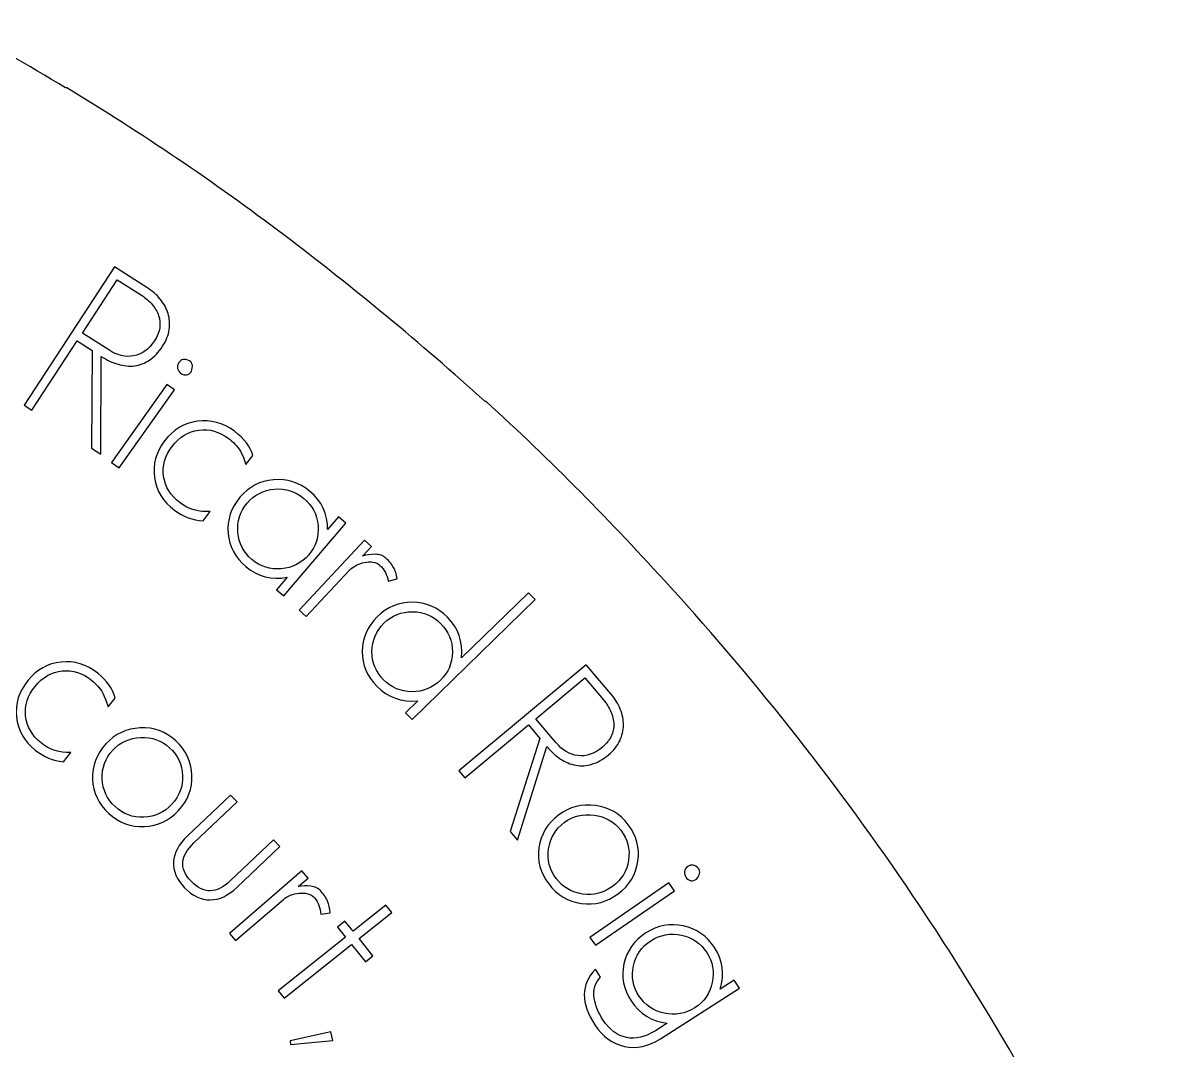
# Model space of a CAD drawing. Extents: x 17 to 567, y 64 to 412.
# Drawn here: x 486.7 to 554.5, y 331.5 to 392.5 of the extents above; entities that cross this region are included whole.
import ezdxf

# ---------------------------------------------------------------- set-up
doc = ezdxf.new("R2010")
doc.units = 0
doc.layers.add('Names', color=7, linetype='CONTINUOUS')

msp = doc.modelspace()

# ---------------------------------------------------------------- linework, layer by layer
at = {"layer": 'Names', "color": 7}
for points in [[(494.110066, 376.754734), (492.194483, 377.983039), (486.825854, 369.777261), (487.290308, 369.479446), (489.974636, 373.582325), (490.86849, 373.00918), (490.819638, 367.216377), (491.376914, 366.85925)], [(491.850736, 373.048711), (490.283359, 374.053704), (492.351088, 377.214172), (493.790563, 376.291167)], [(494.563541, 373.593027), (494.563456, 373.593027)], [(491.376914, 366.85925), (491.402878, 372.666599)], [(496.750255, 371.780616), (496.750142, 371.780455)], [(492.47473, 366.052137), (495.753475, 370.682963), (495.288909, 371.005295), (492.010164, 366.374474), (492.47473, 366.052137)], [(499.659684, 367.055408), (499.843834, 366.660659), (499.989687, 366.260549), (500.397441, 366.796676)], [(497.443929, 362.913332), (497.868194, 363.471141)], [(502.232366, 358.456803), (505.910652, 362.783501), (505.476595, 363.145141), (504.835414, 362.39095)], [(497.443788, 362.913332), (497.443929, 362.913332)], [(506.911017, 360.82371), (507.436713, 361.386862), (507.020378, 361.767732), (503.143379, 357.614573), (503.559713, 357.233674), (506.113147, 359.969017)], [(503.717588, 360.906035), (503.717588, 360.906035)], [(502.430796, 359.56242), (501.798308, 358.818462), (502.232366, 358.456803)], [(508.428131, 359.342907), (508.970873, 359.479717)], [(509.851124, 351.131494), (517.141855, 358.243104), (516.743978, 358.642872), (512.783526, 354.779679)], [(521.645162, 352.643276), (520.178538, 354.374487), (512.611906, 348.092011), (512.967534, 347.672254), (516.750808, 350.8135), (517.435169, 350.005704), (515.669643, 344.482666), (516.095742, 343.979373)], [(518.385129, 349.757994), (517.185176, 351.174437), (520.099459, 353.594139), (521.201565, 352.29325)], [(511.53108, 353.462415), (511.53108, 353.462415)], [(491.502756, 352.687402), (491.672316, 352.286562), (491.803549, 351.881691), (492.227955, 352.403461)], [(510.182396, 352.242447), (509.453247, 351.53123), (509.851124, 351.131494)], [(516.095742, 343.979373), (517.843883, 349.522903)], [(521.139335, 349.489375), (521.13973, 349.489375)], [(489.153652, 348.624025), (489.595245, 349.166928)], [(489.153764, 348.624025), (489.153652, 348.624025)], [(495.586173, 346.101447), (495.586173, 346.101447)], [(496.898168, 343.805264), (499.466306, 346.246066), (499.076416, 346.651789), (496.508278, 344.210987)], [(495.991275, 345.730189), (495.991275, 345.730189)], [(499.43814, 341.162126), (502.006249, 343.602908), (501.625955, 343.998663), (499.057817, 341.557881)], [(503.093595, 341.219556), (503.676835, 341.72111), (503.307717, 342.145614), (499.006227, 338.44681), (499.375317, 338.022303), (502.208348, 340.45838)], [(520.723058, 337.741946), (525.408229, 340.977228), (525.083673, 341.437857), (520.398474, 338.202555), (520.723058, 337.741946)], [(526.724852, 341.669494), (526.724936, 341.669384)], [(499.43814, 341.162186), (499.43814, 341.162126)], [(521.745916, 341.232899), (521.745916, 341.232899)], [(522.078317, 340.794902), (522.078317, 340.794902)], [(507.084499, 336.755026), (507.524738, 337.106156), (506.697629, 338.131703), (508.641745, 339.682365), (508.288657, 340.120173), (506.344541, 338.569489), (505.862138, 339.16767), (505.421928, 338.816532), (505.904331, 338.218351), (501.9086, 335.031258), (502.261688, 334.593469), (506.257419, 337.780565), (507.084499, 336.755026)], [(504.428421, 339.579723), (504.98042, 339.65644)], [(521.029382, 335.853227), (520.72159, 336.324499)], [(524.57652, 332.188264), (529.268718, 335.192153), (528.960644, 335.663763), (528.124505, 335.128478)], [(526.616478, 334.032648), (526.616478, 334.032648)], [(505.145746, 332.094922), (505.019536, 332.601127), (502.615256, 332.061374), (502.624288, 331.845023), (505.145746, 332.094922)], [(524.988705, 333.120966), (524.280158, 332.667362)], [(524.576407, 332.188264), (524.57652, 332.188264)]]:
    msp.add_lwpolyline(points, dxfattribs=at)
for points in [[(489.286804, 388.600275), (487.081209, 389.940535), (484.856, 391.215375), (482.582926, 392.451446)], [(489.357952, 388.600275), (489.339608, 388.611677), (489.30433, 388.588874), (489.286804, 388.600275)], [(495.919224, 384.392531), (493.769086, 385.846334), (491.580057, 387.248868), (489.357952, 388.600275)], [(508.328507, 375.049892), (504.334159, 378.346437), (500.221814, 381.485541), (495.919224, 384.392531)], [(494.906018, 376.056912), (494.684868, 376.323552), (494.419692, 376.55618), (494.110066, 376.754734)], [(493.790563, 376.291167), (494.038297, 376.132327), (494.249202, 375.95083), (494.423333, 375.746783)], [(495.370104, 375.204722), (495.281797, 375.506149), (495.126998, 375.790237), (494.906018, 376.056912)], [(494.423333, 375.746783), (494.597492, 375.542756), (494.724351, 375.325332), (494.804079, 375.094647)], [(495.434676, 374.257784), (495.480142, 374.587581), (495.458665, 374.903224), (495.370104, 375.204722)], [(494.804079, 375.094647), (494.883779, 374.863944), (494.906102, 374.621126), (494.871474, 374.366183)], [(514.176574, 369.986323), (512.261527, 371.726909), (510.325709, 373.401618), (508.328507, 375.049892)], [(494.871474, 374.366183), (494.836506, 374.111215), (494.733862, 373.853493), (494.563541, 373.593027)], [(495.043206, 373.268872), (495.258654, 373.59833), (495.38921, 373.927968), (495.434676, 374.257784)], [(494.563456, 373.593027), (494.222588, 373.072053), (493.809076, 372.771698), (493.32292, 372.691956)], [(494.26591, 372.445923), (494.54847, 372.634425), (494.807579, 372.908765), (495.043206, 373.268872)], [(491.402878, 372.666599), (491.735646, 372.453222), (492.067652, 372.297412), (492.398868, 372.199213)], [(493.32292, 372.691956), (492.836736, 372.612274), (492.345952, 372.731194), (491.850736, 373.048711)], [(496.638326, 372.410248), (496.357374, 372.538046), (496.145481, 372.501041), (496.002536, 372.299334)], [(492.398868, 372.199213), (492.730056, 372.10111), (493.053426, 372.0705), (493.368838, 372.107519)], [(493.368838, 372.107519), (493.684278, 372.144457), (493.983292, 372.257461), (494.26591, 372.445923)], [(496.002536, 372.299334), (495.930851, 372.182026), (495.90531, 372.066165), (495.92563, 371.951707)], [(495.92563, 371.951707), (495.968556, 371.821625), (496.031548, 371.727832), (496.11438, 371.670162)], [(496.750142, 371.780455), (496.864245, 372.06936), (496.826794, 372.279274), (496.638326, 372.410248)], [(496.11438, 371.670162), (496.363724, 371.497174), (496.575644, 371.533914), (496.750255, 371.780616)], [(514.247751, 369.986323), (514.234204, 369.997725), (514.189782, 369.974921), (514.176574, 369.986323)], [(525.159365, 359.00338), (521.68981, 362.820718), (518.063988, 366.515529), (514.247751, 369.986323)], [(497.106815, 368.821233), (496.319076, 368.711463), (495.670022, 368.320913), (495.159679, 367.649938)], [(499.304762, 368.228468), (498.627202, 368.733536), (497.894582, 368.931145), (497.106815, 368.821233)], [(495.601893, 367.32039), (496.028952, 367.881874), (496.558824, 368.206855), (497.191453, 368.295307)], [(497.191453, 368.295307), (497.811326, 368.381796), (498.40484, 368.213623), (498.97205, 367.790832)], [(498.97205, 367.790832), (499.222691, 367.603933), (499.451884, 367.35884), (499.659684, 367.055408)], [(500.397441, 366.796676), (500.251166, 367.317359), (499.88676, 367.794625), (499.304762, 368.228468)], [(495.159679, 367.649938), (494.649506, 366.979163), (494.44989, 366.253863), (494.560888, 365.474027)], [(495.103404, 365.549674), (495.014222, 366.175993), (495.180281, 366.766255), (495.601893, 367.32039)], [(494.560888, 365.474027), (494.672027, 364.69416), (495.066207, 364.051703), (495.743738, 363.546619)], [(496.07676, 363.984266), (495.516972, 364.40154), (495.19253, 364.923335), (495.103404, 365.549674)], [(501.623358, 365.353383), (500.830737, 365.285813), (500.167261, 364.937898), (499.63293, 364.309316)], [(503.783939, 364.663028), (503.149023, 365.192039), (502.42882, 365.422172), (501.623358, 365.353383)], [(500.056319, 363.956558), (500.483914, 364.459571), (501.029026, 364.739298), (501.691571, 364.795714)], [(501.691571, 364.795714), (502.341049, 364.850971), (502.919718, 364.667001), (503.427633, 364.243891)], [(504.835414, 362.39095), (504.832592, 363.323742), (504.482382, 364.081094), (503.783939, 364.663028)], [(497.868194, 363.471141), (497.204407, 363.417688), (496.607282, 363.588673), (496.07676, 363.984266)], [(499.63293, 364.309316), (499.098542, 363.680756), (498.865906, 362.967767), (498.934966, 362.170322)], [(499.509429, 362.228861), (499.452561, 362.884903), (499.634962, 363.460784), (500.056319, 363.956558)], [(503.427633, 364.243891), (503.928606, 363.826456), (504.207582, 363.289777), (504.264591, 362.633858)], [(495.743738, 363.546619), (496.259414, 363.162207), (496.826088, 362.951099), (497.443788, 362.913332)], [(504.264591, 362.633858), (504.321431, 361.977937), (504.139087, 361.401989), (503.717588, 360.906035)], [(498.934966, 362.170322), (499.003461, 361.385883), (499.354969, 360.729163), (499.989884, 360.200152)], [(500.345964, 360.618981), (499.845161, 361.036227), (499.566325, 361.572833), (499.509429, 362.228861)], [(502.082562, 360.067217), (501.432943, 360.01176), (500.854077, 360.195709), (500.345964, 360.618981)], [(503.717588, 360.906035), (503.290134, 360.403219), (502.745107, 360.123636), (502.082562, 360.067217)], [(506.507637, 360.260443), (506.670592, 360.347633), (506.837752, 360.409016), (507.009287, 360.444624)], [(507.650694, 360.930286), (507.38961, 360.932262), (507.143032, 360.897452), (506.911017, 360.82371)], [(507.009287, 360.444624), (507.180878, 360.48046), (507.350212, 360.487064), (507.517485, 360.465141)], [(507.517485, 360.465141), (507.684786, 360.44231), (507.825954, 360.378654), (507.941072, 360.273436)], [(508.296474, 360.693626), (508.127141, 360.848585), (507.911777, 360.927543), (507.650694, 360.930286)], [(508.748594, 360.149419), (508.6569, 360.320356), (508.50625, 360.50172), (508.296474, 360.693626)], [(499.989884, 360.200152), (500.69544, 359.612291), (501.50903, 359.399724), (502.430796, 359.56242)], [(506.113147, 359.969017), (506.213138, 360.076276), (506.344682, 360.173264), (506.507637, 360.260443)], [(507.941072, 360.273436), (508.076652, 360.14951), (508.183473, 360.008226), (508.261535, 359.849914)], [(508.261535, 359.849914), (508.339626, 359.691534), (508.39528, 359.522601), (508.428131, 359.342907)], [(508.970873, 359.479717), (508.914513, 359.755288), (508.840091, 359.978534), (508.748594, 360.149419)], [(539.565596, 340.674689), (535.205122, 347.128609), (530.381154, 353.258244), (525.159365, 359.00338)], [(509.863993, 358.083392), (509.068493, 358.090391), (508.375214, 357.803828), (507.784044, 357.227237)], [(511.950631, 357.196706), (511.367984, 357.782106), (510.672447, 358.077666), (509.863993, 358.083392)], [(507.784044, 357.227237), (507.192929, 356.650648), (506.894366, 355.962074), (506.888411, 355.161528)], [(508.172438, 356.836988), (508.645499, 357.298439), (509.214543, 357.526725), (509.879515, 357.521849)], [(509.879515, 357.521849), (510.531336, 357.516853), (511.090333, 357.280504), (511.556452, 356.812184)], [(512.783526, 354.779679), (512.869124, 355.747297), (512.59136, 356.552968), (511.950631, 357.196706)], [(507.465528, 355.167195), (507.470608, 355.825617), (507.706178, 356.382216), (508.172438, 356.836988)], [(511.556452, 356.812184), (512.015825, 356.350635), (512.243042, 355.790681), (512.238131, 355.132366)], [(506.888411, 355.161528), (506.881356, 354.374385), (507.170888, 353.688117), (507.753479, 353.102697)], [(508.147376, 353.486898), (507.687806, 353.948692), (507.460532, 354.508782), (507.465528, 355.167195)], [(512.238131, 355.132366), (512.233051, 354.474049), (511.997508, 353.917377), (511.53108, 353.462415)], [(489.024902, 354.539982), (488.237389, 354.457401), (487.578005, 354.089366), (487.046863, 353.436349)], [(491.190873, 353.871973), (490.534452, 354.400042), (489.812499, 354.622707), (489.024902, 354.539982)], [(487.475022, 353.091784), (487.919522, 353.638254), (488.458058, 353.944815), (489.090518, 354.011453)], [(489.090518, 354.011453), (489.71025, 354.076522), (490.294845, 353.887989), (490.84436, 353.446046)], [(492.227955, 352.403461), (492.10039, 352.92886), (491.754753, 353.418357), (491.190873, 353.871973)], [(487.046863, 353.436349), (486.515862, 352.783532), (486.291975, 352.065517), (486.375174, 351.282316)], [(486.917238, 351.339285), (486.85038, 351.968297), (487.036364, 352.552485), (487.475022, 353.091784)], [(490.84436, 353.446046), (491.087184, 353.250689), (491.30664, 352.99781), (491.502756, 352.687402)], [(507.753479, 353.102697), (508.413568, 352.439518), (509.223179, 352.152768), (510.182396, 352.242447)], [(509.824341, 352.777846), (509.172266, 352.782841), (508.613269, 353.018781), (508.147376, 353.486898)], [(511.53108, 353.462415), (511.058245, 353.001162), (510.489313, 352.772972), (509.824341, 352.777846)], [(521.201565, 352.29325), (521.391219, 352.069372), (521.539018, 351.834563), (521.64488, 351.58886)], [(522.198939, 351.744808), (522.066802, 352.063947), (521.882229, 352.363461), (521.645162, 352.643276)], [(521.64488, 351.58886), (521.75077, 351.34316), (521.807581, 351.098471), (521.815116, 350.854752)], [(522.389495, 350.79522), (522.394575, 351.109113), (522.330849, 351.425623), (522.198939, 351.744808)], [(486.375174, 351.282316), (486.458232, 350.499099), (486.82814, 349.843477), (487.484561, 349.315411)], [(487.830932, 349.741326), (487.288614, 350.177591), (486.984068, 350.710246), (486.917238, 351.339285)], [(521.815116, 350.854752), (521.822172, 350.611045), (521.77219, 350.37242), (521.66314, 350.138862)], [(493.714588, 350.6285), (492.91065, 350.595867), (492.231793, 350.280743), (491.678045, 349.683177)], [(495.831481, 349.861846), (495.223969, 350.418586), (494.518386, 350.67415), (493.714588, 350.6285)], [(521.66314, 350.138862), (521.554033, 349.905283), (521.379535, 349.688793), (521.139335, 349.489375)], [(522.169954, 349.871329), (522.311207, 350.173377), (522.384472, 350.48133), (522.389495, 350.79522)], [(489.595245, 349.166928), (488.93301, 349.136298), (488.344916, 349.327823), (487.830932, 349.741326)], [(491.678045, 349.683177), (491.1182, 349.079038), (490.854605, 348.377112), (490.88723, 347.577427)], [(492.083146, 349.311917), (492.518644, 349.781856), (493.073634, 350.030531), (493.748116, 350.057909)], [(493.748116, 350.057909), (494.415798, 350.091443), (494.98583, 349.891768), (495.458186, 349.458977)], [(495.458186, 349.458977), (495.951115, 349.007204), (496.207711, 348.455553), (496.227918, 347.803998)], [(496.781949, 347.836081), (496.749126, 348.635896), (496.432388, 349.311135), (495.831481, 349.861846)], [(517.843883, 349.522903), (518.098673, 349.222156), (518.369804, 348.976685), (518.657276, 348.786492)], [(519.68654, 348.988829), (519.198154, 349.053892), (518.764351, 349.310365), (518.385129, 349.757994)], [(521.13973, 349.489375), (520.659332, 349.090519), (520.174954, 348.923669), (519.68654, 348.988829)], [(521.502301, 349.039908), (521.806085, 349.292136), (522.028618, 349.569278), (522.169954, 349.871329)], [(487.484561, 349.315411), (487.984179, 348.913498), (488.54058, 348.683013), (489.153764, 348.624025)], [(491.461129, 347.610331), (491.434318, 348.268211), (491.64144, 348.835418), (492.083146, 349.311917)], [(518.657276, 348.786492), (518.944719, 348.596387), (519.244665, 348.473059), (519.557226, 348.416753)], [(520.515088, 348.479319), (520.841168, 348.577416), (521.170239, 348.764205), (521.502301, 349.039908)], [(519.557226, 348.416753), (519.869702, 348.360396), (520.18898, 348.381416), (520.515088, 348.479319)], [(490.88723, 347.577427), (490.919855, 346.790713), (491.239697, 346.118998), (491.847209, 345.562239)], [(492.220222, 345.964789), (491.741093, 346.40393), (491.488053, 346.952429), (491.461129, 347.610331)], [(496.227918, 347.803998), (496.254165, 347.158987), (496.0401, 346.591478), (495.586173, 346.101447)], [(495.991275, 345.730189), (496.551091, 346.334328), (496.814658, 347.036294), (496.781949, 347.836081)], [(495.586173, 346.101447), (495.138371, 345.618175), (494.58372, 345.363125), (493.922276, 345.336258)], [(520.723876, 346.021939), (519.923663, 346.134453), (519.195417, 345.946659), (518.539137, 345.458514)], [(491.847209, 345.562239), (492.45489, 345.005319), (493.160699, 344.743174), (493.964637, 344.775804)], [(493.922276, 345.336258), (493.273729, 345.309842), (492.70635, 345.519296), (492.220222, 345.964789)], [(493.964637, 344.775804), (494.755876, 344.80804), (495.431459, 345.126053), (495.991275, 345.730189)], [(518.539137, 345.458514), (517.875661, 344.96504), (517.486985, 344.322112), (517.373136, 343.529714)], [(518.871539, 345.020496), (519.38761, 345.404389), (519.981378, 345.549116), (520.652784, 345.454729)], [(520.652784, 345.454729), (521.318575, 345.36774), (521.845286, 345.068813), (522.232862, 344.558084)], [(522.675273, 344.887149), (522.176812, 345.543979), (521.526375, 345.922227), (520.723876, 346.021939)], [(517.946132, 343.458854), (518.039745, 344.110736), (518.348214, 344.631278), (518.871539, 345.020496)], [(523.244205, 342.72384), (523.35811, 343.516339), (523.168428, 344.237445), (522.675273, 344.887149)], [(496.508278, 344.210987), (495.997315, 343.725381), (495.726014, 343.215), (495.694264, 342.679875)], [(522.232862, 344.558084), (522.637371, 344.02509), (522.790025, 343.436377), (522.690993, 342.791912)], [(496.239659, 342.686934), (496.287129, 343.060424), (496.506726, 343.433222), (496.898168, 343.805264)], [(517.373136, 343.529714), (517.261546, 342.750148), (517.455009, 342.031955), (517.953385, 341.375125)], [(518.395486, 341.703939), (518.002294, 342.222009), (517.852519, 342.806977), (517.946132, 343.458854)], [(495.694264, 342.679875), (495.662543, 342.144728), (495.878217, 341.636288), (496.341174, 341.154537)], [(496.73939, 341.533045), (496.365304, 341.922351), (496.198708, 342.306964), (496.239659, 342.686934)], [(522.690993, 342.791912), (522.598989, 342.152859), (522.284085, 341.633167), (521.745916, 341.232899)], [(522.078317, 340.794902), (522.741765, 341.288376), (523.130441, 341.931374), (523.244205, 342.72384)], [(526.009616, 342.110385), (526.004536, 341.973456), (526.030218, 341.864053), (526.089316, 341.781779)], [(526.202458, 342.410723), (526.094283, 342.324933), (526.029908, 342.224721), (526.009616, 342.110385)], [(526.838108, 342.298895), (526.618567, 342.514555), (526.406731, 342.551766), (526.202458, 342.410723)], [(526.724936, 341.669384), (526.93237, 341.901913), (526.970018, 342.111756), (526.838108, 342.298895)], [(499.057817, 341.557881), (498.241659, 340.782207), (497.468878, 340.773899), (496.73939, 341.533045)], [(517.953385, 341.375125), (518.452015, 340.718084), (519.101437, 340.33331), (519.90165, 340.220797)], [(519.962243, 340.779636), (519.316631, 340.870227), (518.794379, 341.178303), (518.395486, 341.703939)], [(526.089316, 341.781779), (526.263644, 341.534555), (526.475311, 341.497079), (526.724852, 341.669494)], [(496.341174, 341.154537), (496.81051, 340.666129), (497.321247, 340.425385), (497.873387, 340.432229)], [(497.873387, 340.432229), (498.41229, 340.439228), (498.933837, 340.682927), (499.43814, 341.162186)], [(502.208348, 340.45838), (502.319488, 340.553779), (502.460373, 340.635934), (502.631315, 340.704401)], [(502.631315, 340.704401), (502.802229, 340.772871), (502.974525, 340.815546), (503.148261, 340.832203)], [(503.83725, 341.243799), (503.579271, 341.275334), (503.331367, 341.267336), (503.093595, 341.219556)], [(503.148261, 340.832203), (503.321941, 340.848205), (503.490258, 340.837198), (503.653213, 340.795664)], [(503.653213, 340.795664), (503.816168, 340.754826), (503.948672, 340.675623), (504.050723, 340.558255)], [(504.44956, 340.937266), (504.299164, 341.110022), (504.09523, 341.212238), (503.83725, 341.243799)], [(504.835724, 340.346504), (504.764238, 340.526336), (504.635572, 340.723378), (504.44956, 340.937266)], [(519.90165, 340.220797), (520.689304, 340.110115), (521.414869, 340.30138), (522.078317, 340.794902)], [(521.745916, 341.232899), (521.215225, 340.838166), (520.620639, 340.68707), (519.962243, 340.779636)], [(543.773332, 334.113451), (542.422334, 336.336719), (541.019069, 338.523382), (539.565596, 340.674689)], [(504.050723, 340.558255), (504.171006, 340.419952), (504.260668, 340.267917), (504.320246, 340.101978)], [(504.320246, 340.101978), (504.379597, 339.936068), (504.415665, 339.76194), (504.428421, 339.579723)], [(504.98042, 339.65644), (504.955302, 339.936537), (504.907127, 340.166551), (504.835724, 340.346504)], [(525.929437, 338.892159), (525.151604, 339.057386), (524.41427, 338.91708), (523.717435, 338.470827)], [(527.791144, 337.605796), (527.340548, 338.295629), (526.719941, 338.724429), (525.929437, 338.892159)], [(523.717435, 338.470827), (523.0206, 338.024713), (522.587276, 337.410417), (522.417463, 336.627907)], [(522.984024, 336.517355), (523.123696, 337.161141), (523.46829, 337.65895), (524.017917, 338.010788)], [(524.017917, 338.010788), (524.575588, 338.367813), (525.179544, 338.477248), (525.829728, 338.339125)], [(525.829728, 338.339125), (526.467098, 338.203797), (526.965982, 337.860146), (527.326465, 337.308292)], [(527.326465, 337.308292), (527.682037, 336.763927), (527.790071, 336.1699), (527.650597, 335.526211)], [(528.124505, 335.128478), (528.397978, 336.021127), (528.286782, 336.846903), (527.791144, 337.605796)], [(522.417463, 336.627907), (522.250868, 335.858022), (522.39291, 335.128139), (522.843393, 334.438252)], [(520.72159, 336.324499), (519.856974, 335.412357), (519.847802, 334.308518), (520.693932, 333.013016)], [(523.307733, 334.735537), (522.952303, 335.27965), (522.844381, 335.873606), (522.984024, 336.517355)], [(520.654873, 334.585843), (520.580535, 335.103532), (520.705334, 335.525982), (521.029382, 335.853227)], [(527.650597, 335.526211), (527.511151, 334.882527), (527.16636, 334.384667), (526.616478, 334.032648)], [(521.170069, 333.317726), (520.88463, 333.754724), (520.712869, 334.177426), (520.654873, 334.585843)], [(524.805035, 333.704542), (524.167467, 333.839871), (523.668357, 334.183451), (523.307733, 334.735537)], [(522.843393, 334.438252), (523.34414, 333.671678), (524.059235, 333.232562), (524.988705, 333.120966)], [(526.616478, 334.032648), (526.05909, 333.675804), (525.455247, 333.56642), (524.805035, 333.704542)], [(554.470993, 313.217328), (551.401319, 320.473896), (547.826353, 327.44362), (543.773332, 334.113451)], [(522.563513, 332.269558), (522.020094, 332.378188), (521.555585, 332.727546), (521.170069, 333.317726)], [(520.693932, 333.013016), (521.149608, 332.315425), (521.734429, 331.890782), (522.448451, 331.739107)], [(524.280158, 332.667362), (523.683992, 332.285696), (523.111786, 332.153099), (522.563513, 332.269558)], [(522.448451, 331.739107), (523.162445, 331.587342), (523.871754, 331.737132), (524.576407, 332.188264)]]:
    msp.add_open_spline(points, degree=3, dxfattribs=at)

doc.saveas('drawing.dxf')
